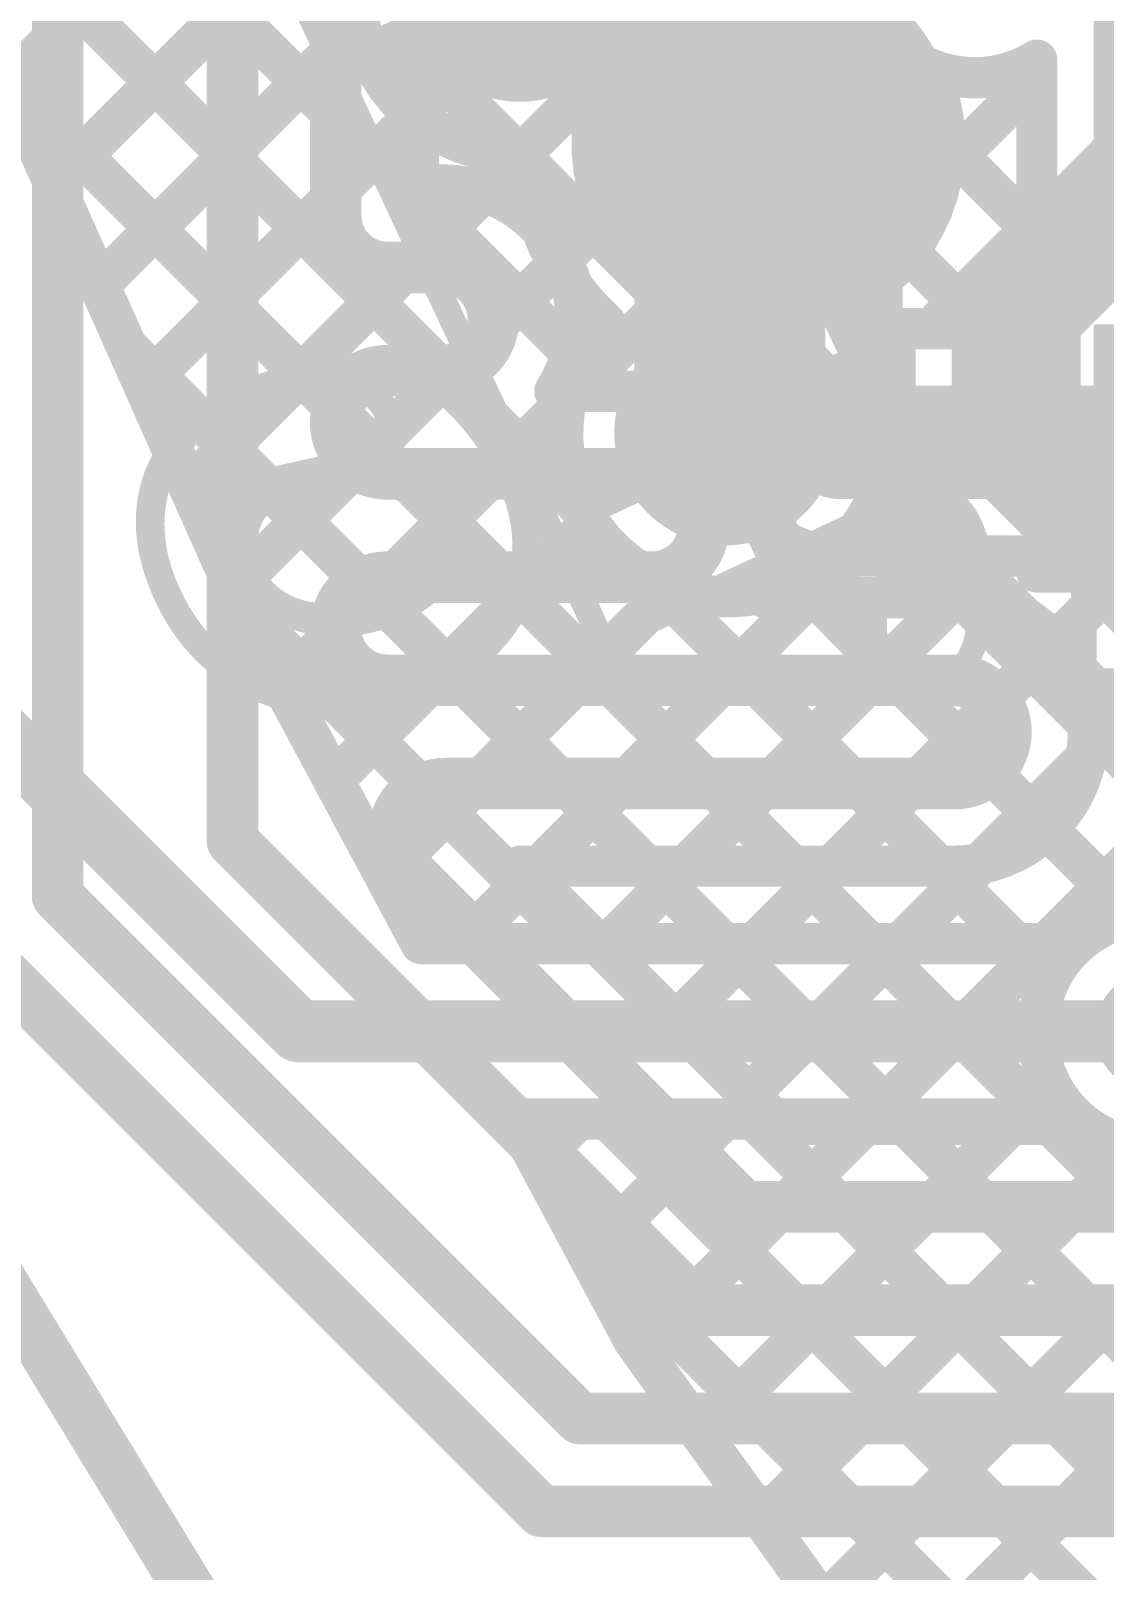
# Model space of a CAD drawing. Header units: millimetres. Extents: x -0.64 to 2.98, y -0.65 to 2.86.
# Drawn here: x -0.3289 to -0.1209, y 0.1916 to 0.4899 of the extents above; entities that cross this region are included whole.
import ezdxf

# ---------------------------------------------------------------- set-up
doc = ezdxf.new("R2010")
doc.units = ezdxf.units.MM
doc.header["$MEASUREMENT"] = 0
for name, color, linetype in [('BottomLayer', 5, 'Continuous'), ('BottomOverlay', 54, 'Continuous'), ('BottomSolder', 6, 'Continuous'), ('Mechanical2', 216, 'Continuous'), ('PadHoleLayer', 156, 'Continuous'), ('TopLayer', 1, 'Continuous'), ('TopOverlay', 2, 'Continuous'), ('TopPaste', 8, 'Continuous'), ('TopSolder', 216, 'Continuous')]:
    doc.layers.add(name, color=color, linetype=linetype)
doc.styles.add('Arial', font='', dxfattribs={"height": 0.2})
doc.styles.get('Arial').set_extended_font_data('Arial')

# ---------------------------------------------------------------- blocks, each defined once
blk = doc.blocks.new('SPM0687LR5H_1_230')
at = {"layer": 'BottomSolder'}
h = blk.add_hatch(color=6, dxfattribs=at)
edge = h.paths.add_edge_path()
edge.add_arc((0, -0.0359448), 0.004, 0, 360)
at = {"layer": 'PadHoleLayer'}
h = blk.add_hatch(color=156, dxfattribs=at)
edge = h.paths.add_edge_path()
edge.add_arc((0, -0.0359448), 0.0201771, 0, 360)
at = {"layer": 'TopLayer'}
h = blk.add_hatch(color=1, dxfattribs=at)
edge = h.paths.add_edge_path()
edge.add_arc((-0.0474016, 0.0670473), 0.0177165, 0, 360)
h = blk.add_hatch(color=1, dxfattribs=at)
edge = h.paths.add_edge_path()
edge.add_arc((0, 0.0670473), 0.0177165, 0, 360)
h = blk.add_hatch(color=1, dxfattribs=at)
edge = h.paths.add_edge_path()
edge.add_arc((0.0474016, 0.0670473), 0.0177165, 0, 360)
h = blk.add_hatch(color=1, dxfattribs=at)
edge = h.paths.add_edge_path()
edge.add_arc((0, -0.0359448), 0.0329921, 0, 360)
h = blk.add_hatch(color=1, dxfattribs=at)
edge = h.paths.add_edge_path()
edge.add_arc((-0.0474016, -0.0670472), 0.0177165, 0, 360)
h = blk.add_hatch(color=1, dxfattribs=at)
edge = h.paths.add_edge_path()
edge.add_arc((0.0474016, -0.0670472), 0.0177165, 0, 360)
at = {"layer": 'TopPaste'}
h = blk.add_hatch(color=8, dxfattribs=at)
edge = h.paths.add_edge_path()
edge.add_arc((-0.0474016, 0.0670473), 0.0177165, 0, 360)
h = blk.add_hatch(color=8, dxfattribs=at)
edge = h.paths.add_edge_path()
edge.add_arc((0, 0.0670473), 0.0177165, 0, 360)
h = blk.add_hatch(color=8, dxfattribs=at)
edge = h.paths.add_edge_path()
edge.add_arc((0.0474016, 0.0670473), 0.0177165, 0, 360)
h = blk.add_hatch(color=8, dxfattribs=at)
edge = h.paths.add_edge_path()
edge.add_arc((-0.0474016, -0.0670472), 0.0177165, 0, 360)
h = blk.add_hatch(color=8, dxfattribs=at)
edge = h.paths.add_edge_path()
edge.add_arc((0.0474016, -0.0670472), 0.0177165, 0, 360)
at = {"layer": 'TopSolder'}
h = blk.add_hatch(color=216, dxfattribs=at)
edge = h.paths.add_edge_path()
edge.add_arc((-0.0474016, 0.0670473), 0.0217165, 0, 360)
h = blk.add_hatch(color=216, dxfattribs=at)
edge = h.paths.add_edge_path()
edge.add_arc((0, 0.0670473), 0.0217165, 0, 360)
h = blk.add_hatch(color=216, dxfattribs=at)
edge = h.paths.add_edge_path()
edge.add_arc((0.0474016, 0.0670473), 0.0217165, 0, 360)
h = blk.add_hatch(color=216, dxfattribs=at)
edge = h.paths.add_edge_path()
edge.add_arc((0, -0.0359448), 0.0369921, 0, 360)
h = blk.add_hatch(color=216, dxfattribs=at)
edge = h.paths.add_edge_path()
edge.add_arc((-0.0474016, -0.0670472), 0.0217165, 0, 360)
h = blk.add_hatch(color=216, dxfattribs=at)
edge = h.paths.add_edge_path()
edge.add_arc((0.0474016, -0.0670472), 0.0217165, 0, 360)
at = {"layer": 'TopOverlay', "const_width": 0.005}
for points in [[(-0.0740157, 0.0959134), (0.0740157, 0.0959133)], [(-0.0740157, -0.1059134), (-0.0740157, 0.0959134)], [(0.0740156, -0.1059134), (0.0740157, 0.0959133)], [(-0.08, 0.07), (-0.085, 0.075)], [(-0.0849999, 0.065), (-0.085, 0.075)], [(-0.0849999, 0.065), (-0.08, 0.07)], [(-0.0740157, -0.1059134), (0.0740156, -0.1059134)]]:
    blk.add_lwpolyline(points, dxfattribs=at)
at = {"layer": 'TopOverlay', "const_width": 0.0025}
for points in [[(-0.0752657, 0.0959134, 1), (-0.0727657, 0.0959134, 1)], [(-0.0752657, 0.0959134, 1), (-0.0727657, 0.0959134, 1)], [(0.0727657, 0.0959133, 1), (0.0752657, 0.0959133, 1)], [(0.0727657, 0.0959133, 1), (0.0752657, 0.0959133, 1)], [(-0.08625, 0.075, 1), (-0.08375, 0.075, 1)], [(-0.08625, 0.075, 1), (-0.08375, 0.075, 1)], [(-0.08125, 0.07, 1), (-0.07875, 0.07, 1)], [(-0.08125, 0.07, 1), (-0.07875, 0.07, 1)], [(-0.0862499, 0.065, 1), (-0.0837499, 0.065, 1)], [(-0.0862499, 0.065, 1), (-0.0837499, 0.065, 1)], [(-0.0752657, -0.1059134, 1), (-0.0727657, -0.1059134, 1)], [(-0.0752657, -0.1059134, 1), (-0.0727657, -0.1059134, 1)], [(0.0727656, -0.1059134, 1), (0.0752656, -0.1059134, 1)], [(0.0727656, -0.1059134, 1), (0.0752656, -0.1059134, 1)]]:
    blk.add_lwpolyline(points, format="xyb", close=True, dxfattribs=at)

msp = doc.modelspace()

# ---------------------------------------------------------------- hatches: boundary and pattern name
at = {"layer": 'BottomLayer'}
for points in [[(-0.123, 0.457), (0.221, 0.457), (0.221, 0.495), (-0.123, 0.495)], [(-0.123, 0.44), (0.128, 0.44), (0.128, 0.48), (-0.123, 0.48)], [(-0.123, 0.396), (0.221, 0.396), (0.221, 0.433), (-0.123, 0.433)]]:
    msp.add_hatch(color=5, dxfattribs=at).paths.add_polyline_path(points)
h = msp.add_hatch(color=5, dxfattribs=at)
edge = h.paths.add_edge_path()
edge.add_arc((-0.111, 0.296), 0.011811, 0, 360)
at = {"layer": 'TopLayer'}
h = msp.add_hatch(color=1, dxfattribs=at)
edge = h.paths.add_edge_path()
edge.add_arc((-0.111, 0.296), 0.011811, 0, 360)

# ---------------------------------------------------------------- linework, layer by layer
at = {"layer": 'BottomLayer'}
for points, const_width in [([(-0.3237278, 0.3221836), (-0.3237278, 0.6882722)], 0.01), ([(-0.2538578, 0.4742087), (-0.0672283, 0.6608382)], 0.008), ([(-0.2898578, 0.332858), (-0.2898578, 0.6329374)], 0.01), ([(-0.2698578, 0.454002), (-0.2698578, 0.5600015)], 0.01), ([(-0.2538578, 0.460002), (-0.2538578, 0.5600015)], 0.008), ([(-0.2538578, 0.5136351), (-0.2185725, 0.4783498)], 0.008), ([(-0.1987535, 0.4953498), (-0.1860001, 0.4680001)], 0.01), ([(-0.2538578, 0.4853508), (-0.208, 0.439493)], 0.008), ([(-0.2411059, 0.4586763), (-0.2166398, 0.4831424)], 0.008), ([(-0.137678, 0.4823082), (-0.134, 0.4786302)], 0.008), ([(-0.134, 0.446), (-0.134, 0.4841474)], 0.008), ([(-0.134, 0.446), (-0.134, 0.4841474)], 0.008), ([(-0.1860001, 0.4680001), (-0.1586504, 0.4807535)], 0.01), ([(-0.1522377, 0.4626916), (-0.134, 0.4809293)], 0.008), ([(-0.186, 0.424), (-0.186, 0.468)], 0.022), ([(-0.2133498, 0.4552467), (-0.1860001, 0.4680001)], 0.01), ([(-0.1518233, 0.4681692), (-0.134, 0.4503459)], 0.008), ([(-0.2259878, 0.4455101), (-0.2172767, 0.4542212)], 0.008), ([(-0.1545324, 0.4321126), (-0.134, 0.452645)], 0.008), ([(-0.1589932, 0.4470548), (-0.144051, 0.4321126)], 0.008), ([(-0.2598578, 0.444002), (-0.2493022, 0.444002)], 0.01), ([(-0.134, 0.4321126), (-0.134, 0.444)], 0.008), ([(-0.134, 0.4321126), (-0.134, 0.444)], 0.008), ([(-0.208, 0.424), (-0.208, 0.4418451)], 0.008), ([(-0.164, 0.4331126), (-0.164, 0.4418452)], 0.008), ([(-0.2232116, 0.420002), (-0.208, 0.4352136)], 0.008), ([(-0.163, 0.4321126), (-0.134, 0.4321126)], 0.008), ([(-0.186, 0.424), (-0.1721126, 0.4101126)], 0.022), ([(-0.2241621, 0.4273708), (-0.2167933, 0.420002)], 0.008), ([(-0.2598578, 0.424002), (-0.2493022, 0.424002)], 0.01), ([(-0.2273933, 0.420002), (-0.2085289, 0.420002)], 0.008), ([(-0.1721126, 0.4101126), (-0.0811382, 0.4101126)], 0.022), ([(-0.2598578, 0.404002), (-0.2085289, 0.404002)], 0.01), ([(-0.1835564, 0.3867651), (-0.1767933, 0.380002)], 0.008), ([(-0.1783587, 0.380002), (-0.1702481, 0.3881126)], 0.008), ([(-0.1721126, 0.3881126), (-0.134, 0.3881126)], 0.008), ([(-0.1566196, 0.3881126), (-0.1484644, 0.3799574)], 0.008), ([(-0.1500744, 0.380002), (-0.1419638, 0.3881126)], 0.008), ([(-0.2598578, 0.384002), (-0.2085289, 0.384002)], 0.01), ([(-0.1672234, 0.2780001), (-0.0602235, 0.385)], 0.008), ([(-0.134, 0.385), (0.2242559, 0.385)], 0.008), ([(-0.1305368, 0.3712553), (-0.1167921, 0.385)], 0.008), ([(-0.1252227, 0.385), (-0.0532227, 0.313)], 0.008), ([(-0.1244647, 0.3490431), (-0.0885078, 0.385)], 0.008), ([(-0.18662, 0.380002), (-0.1499874, 0.380002)], 0.008), ([(-0.2598578, 0.364002), (-0.1499874, 0.364002)], 0.01), ([(-0.124032, 0.355525), (-0.081507, 0.313)], 0.008), ([(-0.2485755, 0.344002), (-0.1499874, 0.344002)], 0.01), ([(-0.2898578, 0.332858), (-0.1989999, 0.2420001)], 0.01), ([(-0.13201, 0.3352187), (-0.1152104, 0.3184191)], 0.008), ([(-0.2556466, 0.3269308), (-0.2556465, 0.3269309)], 0.01), ([(-0.2556465, 0.3269309), (-0.2427171, 0.3140015)], 0.01), ([(-0.2340902, 0.328002), (-0.1499874, 0.328002)], 0.008), ([(-0.2180823, 0.3119941), (-0.2020744, 0.328002)], 0.008), ([(-0.2096462, 0.328002), (-0.1596443, 0.2780001)], 0.008), ([(-0.2039402, 0.2978519), (-0.1737901, 0.328002)], 0.008), ([(-0.189798, 0.2837098), (-0.1450285, 0.3284793)], 0.008), ([(-0.1813619, 0.328002), (-0.13136, 0.2780001)], 0.008), ([(-0.1530776, 0.328002), (-0.1313607, 0.3062851)], 0.008), ([(-0.2313895, 0.3253013), (-0.1840883, 0.2780001)], 0.008), ([(-0.3237278, 0.3221836), (-0.2225443, 0.2210001)], 0.01), ([(-0.3417278, 0.3147278), (-0.2300001, 0.2030001)], 0.01), ([(-0.2427171, 0.3140015), (-0.1907157, 0.2620001)], 0.01), ([(-0.1389391, 0.2780001), (-0.1313148, 0.2856244)], 0.008), ([(-0.1840883, 0.2780001), (-0.1250123, 0.2780001)], 0.008), ([(-0.1907157, 0.2620001), (0.0632843, 0.2620001)], 0.01), ([(-0.1989999, 0.2420001), (0.0550001, 0.2420001)], 0.01), ([(-0.2225443, 0.2210001), (0.0400001, 0.2210001)], 0.01), ([(-0.2300001, 0.2030001), (0.0325443, 0.2030001)], 0.01)]:
    msp.add_lwpolyline(points, dxfattribs=dict(at, const_width=const_width))
for points, const_width in [([(-0.2169752, 0.4535562, -0.7474392215073461), (-0.1678366, 0.4969512)], 0.008), ([(-0.2169752, 0.4535562, -0.7474392215073461), (-0.1678366, 0.4969512)], 0.008), ([(-0.134, 0.4841474, -0.2460553847844434), (-0.1551154, 0.4826365)], 0.008), ([(-0.155025, 0.482444, -0.1095178116832414), (-0.1518229, 0.4680001)], 0.008), ([(-0.155025, 0.482444, -0.1095178116832414), (-0.1518229, 0.4680001)], 0.008), ([(-0.1518229, 0.4680001, -0.2213797622716582), (-0.164, 0.4418452)], 0.008), ([(-0.1518229, 0.4680001, -0.2213797622716582), (-0.164, 0.4418452)], 0.008), ([(-0.2493022, 0.460002, -0.4142135623730951), (-0.2233022, 0.434002)], 0.008), ([(-0.2598578, 0.444002, -0.4142135623730951), (-0.2698578, 0.454002)], 0.01), ([(-0.208, 0.4418451, -0.1092159874011958), (-0.2169752, 0.4535562)], 0.008), ([(-0.208, 0.4418451, -0.1092159874011958), (-0.2169752, 0.4535562)], 0.008), ([(-0.2493022, 0.444002, -0.9999999999999999), (-0.2493022, 0.424002)], 0.01), ([(-0.2233022, 0.434002, -0.1431178875459467), (-0.2273933, 0.420002)], 0.008), ([(-0.2598578, 0.404002, -0.9999999999999999), (-0.2598578, 0.424002)], 0.01), ([(-0.2085289, 0.404002, -0.9999999999999999), (-0.2085289, 0.384002)], 0.01), ([(-0.1827219, 0.3908397, -0.1121372473088241), (-0.18662, 0.380002)], 0.008), ([(-0.1721126, 0.3881126, -0.1264705820772871), (-0.1827219, 0.3908397)], 0.008), ([(-0.1721126, 0.3881126, -0.1264705820772871), (-0.1827219, 0.3908397)], 0.008), ([(-0.2598578, 0.364002, -0.9999999999999999), (-0.2598578, 0.384002)], 0.01), ([(-0.1499874, 0.380002, -0.4142135623730951), (-0.1239874, 0.354002)], 0.008), ([(-0.1499874, 0.364002, -0.9999999999999999), (-0.1499874, 0.344002)], 0.01), ([(-0.1239874, 0.354002, -0.4142135623730951), (-0.1499874, 0.328002)], 0.008), ([(-0.2556465, 0.3269309, -0.668181194901545), (-0.2485755, 0.344002)], 0.01), ([(-0.1250123, 0.2780001, -1.034802311592524), (-0.0957901, 0.313)], 0.008)]:
    msp.add_lwpolyline(points, format="xyb", dxfattribs=dict(at, const_width=const_width))
for points, const_width in [([(-0.2558578, 0.4853508, 1), (-0.2518578, 0.4853508, 1)], 0.004), ([(-0.2186398, 0.4831424, 1), (-0.2146398, 0.4831424, 1)], 0.004), ([(-0.1571154, 0.4826365, 1), (-0.1531154, 0.4826365, 1)], 0.004), ([(-0.157025, 0.482444, 1), (-0.153025, 0.482444, 1)], 0.004), ([(-0.157025, 0.482444, 1), (-0.153025, 0.482444, 1)], 0.004), ([(-0.139678, 0.4823082, 1), (-0.135678, 0.4823082, 1)], 0.004), ([(-0.136, 0.4841474, 1), (-0.132, 0.4841474, 1)], 0.004), ([(-0.136, 0.4841474, 1), (-0.132, 0.4841474, 1)], 0.004), ([(-0.136, 0.4841474, 1), (-0.132, 0.4841474, 1)], 0.004), ([(-0.1611504, 0.4807535, 1), (-0.1561504, 0.4807535, 1)], 0.005), ([(-0.136, 0.4809293, 1), (-0.132, 0.4809293, 1)], 0.004), ([(-0.2205725, 0.4783498, 1), (-0.2165725, 0.4783498, 1)], 0.004), ([(-0.136, 0.4786302, 1), (-0.132, 0.4786302, 1)], 0.004), ([(-0.2558578, 0.4742087, 1), (-0.2518578, 0.4742087, 1)], 0.004), ([(-0.1915, 0.468, 1), (-0.1805, 0.468, 1)], 0.011), ([(-0.1885001, 0.4680001, 1), (-0.1835001, 0.4680001, 1)], 0.005), ([(-0.1885001, 0.4680001, 1), (-0.1835001, 0.4680001, 1)], 0.005), ([(-0.1885001, 0.4680001, 1), (-0.1835001, 0.4680001, 1)], 0.005), ([(-0.1538233, 0.4681692, 1), (-0.1498233, 0.4681692, 1)], 0.004), ([(-0.1538229, 0.4680001, 1), (-0.1498229, 0.4680001, 1)], 0.004), ([(-0.1538229, 0.4680001, 1), (-0.1498229, 0.4680001, 1)], 0.004), ([(-0.1538229, 0.4680001, 1), (-0.1498229, 0.4680001, 1)], 0.004), ([(-0.1538229, 0.4680001, 1), (-0.1498229, 0.4680001, 1)], 0.004), ([(-0.1542377, 0.4626916, 1), (-0.1502377, 0.4626916, 1)], 0.004), ([(-0.2558578, 0.460002, 1), (-0.2518578, 0.460002, 1)], 0.004), ([(-0.2513022, 0.460002, 1), (-0.2473022, 0.460002, 1)], 0.004), ([(-0.2431059, 0.4586763, 1), (-0.2391059, 0.4586763, 1)], 0.004), ([(-0.2158498, 0.4552467, 1), (-0.2108498, 0.4552467, 1)], 0.005), ([(-0.2723578, 0.454002, 1), (-0.2673578, 0.454002, 1)], 0.005), ([(-0.2723578, 0.454002, 1), (-0.2673578, 0.454002, 1)], 0.005), ([(-0.2192767, 0.4542212, 1), (-0.2152767, 0.4542212, 1)], 0.004), ([(-0.2189752, 0.4535562, 1), (-0.2149752, 0.4535562, 1)], 0.004), ([(-0.2189752, 0.4535562, 1), (-0.2149752, 0.4535562, 1)], 0.004), ([(-0.2189752, 0.4535562, 1), (-0.2149752, 0.4535562, 1)], 0.004), ([(-0.2189752, 0.4535562, 1), (-0.2149752, 0.4535562, 1)], 0.004), ([(-0.136, 0.452645, 1), (-0.132, 0.452645, 1)], 0.004), ([(-0.136, 0.4503459, 1), (-0.132, 0.4503459, 1)], 0.004), ([(-0.1609932, 0.4470548, 1), (-0.1569932, 0.4470548, 1)], 0.004), ([(-0.2623578, 0.444002, 1), (-0.2573578, 0.444002, 1)], 0.005), ([(-0.2623578, 0.444002, 1), (-0.2573578, 0.444002, 1)], 0.005), ([(-0.2518022, 0.444002, 1), (-0.2468022, 0.444002, 1)], 0.005), ([(-0.2518022, 0.444002, 1), (-0.2468022, 0.444002, 1)], 0.005), ([(-0.2279878, 0.4455101, 1), (-0.2239878, 0.4455101, 1)], 0.004), ([(-0.136, 0.446, 1), (-0.132, 0.446, 1)], 0.004), ([(-0.136, 0.446, 1), (-0.132, 0.446, 1)], 0.004), ([(-0.136, 0.444, 1), (-0.132, 0.444, 1)], 0.004), ([(-0.136, 0.444, 1), (-0.132, 0.444, 1)], 0.004), ([(-0.21, 0.4418451, 1), (-0.206, 0.4418451, 1)], 0.004), ([(-0.21, 0.4418451, 1), (-0.206, 0.4418451, 1)], 0.004), ([(-0.21, 0.4418451, 1), (-0.206, 0.4418451, 1)], 0.004), ([(-0.166, 0.4418452, 1), (-0.162, 0.4418452, 1)], 0.004), ([(-0.166, 0.4418452, 1), (-0.162, 0.4418452, 1)], 0.004), ([(-0.166, 0.4418452, 1), (-0.162, 0.4418452, 1)], 0.004), ([(-0.21, 0.439493, 1), (-0.206, 0.439493, 1)], 0.004), ([(-0.21, 0.4352136, 1), (-0.206, 0.4352136, 1)], 0.004), ([(-0.2253022, 0.434002, 1), (-0.2213022, 0.434002, 1)], 0.004), ([(-0.2253022, 0.434002, 1), (-0.2213022, 0.434002, 1)], 0.004), ([(-0.166, 0.4331126, 1), (-0.162, 0.4331126, 1)], 0.004), ([(-0.165, 0.4321126, 1), (-0.161, 0.4321126, 1)], 0.004), ([(-0.1565324, 0.4321126, 1), (-0.1525324, 0.4321126, 1)], 0.004), ([(-0.146051, 0.4321126, 1), (-0.142051, 0.4321126, 1)], 0.004), ([(-0.136, 0.4321126, 1), (-0.132, 0.4321126, 1)], 0.004), ([(-0.136, 0.4321126, 1), (-0.132, 0.4321126, 1)], 0.004), ([(-0.136, 0.4321126, 1), (-0.132, 0.4321126, 1)], 0.004), ([(-0.1915, 0.424, 1), (-0.1805, 0.424, 1)], 0.011), ([(-0.1915, 0.424, 1), (-0.1805, 0.424, 1)], 0.011), ([(-0.2261621, 0.4273708, 1), (-0.2221621, 0.4273708, 1)], 0.004), ([(-0.2623578, 0.424002, 1), (-0.2573578, 0.424002, 1)], 0.005), ([(-0.2623578, 0.424002, 1), (-0.2573578, 0.424002, 1)], 0.005), ([(-0.2518022, 0.424002, 1), (-0.2468022, 0.424002, 1)], 0.005), ([(-0.2518022, 0.424002, 1), (-0.2468022, 0.424002, 1)], 0.005), ([(-0.21, 0.424, 1), (-0.206, 0.424, 1)], 0.004), ([(-0.2293933, 0.420002, 1), (-0.2253933, 0.420002, 1)], 0.004), ([(-0.2293933, 0.420002, 1), (-0.2253933, 0.420002, 1)], 0.004), ([(-0.2252116, 0.420002, 1), (-0.2212116, 0.420002, 1)], 0.004), ([(-0.2187933, 0.420002, 1), (-0.2147933, 0.420002, 1)], 0.004), ([(-0.2105289, 0.420002, 1), (-0.2065289, 0.420002, 1)], 0.004), ([(-0.1776126, 0.4101126, 1), (-0.1666126, 0.4101126, 1)], 0.011), ([(-0.1776126, 0.4101126, 1), (-0.1666126, 0.4101126, 1)], 0.011), ([(-0.2623578, 0.404002, 1), (-0.2573578, 0.404002, 1)], 0.005), ([(-0.2623578, 0.404002, 1), (-0.2573578, 0.404002, 1)], 0.005), ([(-0.2110289, 0.404002, 1), (-0.2060289, 0.404002, 1)], 0.005), ([(-0.2110289, 0.404002, 1), (-0.2060289, 0.404002, 1)], 0.005), ([(-0.1847219, 0.3908397, 1), (-0.1807219, 0.3908397, 1)], 0.004), ([(-0.1847219, 0.3908397, 1), (-0.1807219, 0.3908397, 1)], 0.004), ([(-0.1847219, 0.3908397, 1), (-0.1807219, 0.3908397, 1)], 0.004), ([(-0.1855564, 0.3867651, 1), (-0.1815564, 0.3867651, 1)], 0.004), ([(-0.1741126, 0.3881126, 1), (-0.1701126, 0.3881126, 1)], 0.004), ([(-0.1741126, 0.3881126, 1), (-0.1701126, 0.3881126, 1)], 0.004), ([(-0.1741126, 0.3881126, 1), (-0.1701126, 0.3881126, 1)], 0.004), ([(-0.1722481, 0.3881126, 1), (-0.1682481, 0.3881126, 1)], 0.004), ([(-0.1586196, 0.3881126, 1), (-0.1546196, 0.3881126, 1)], 0.004), ([(-0.1439638, 0.3881126, 1), (-0.1399638, 0.3881126, 1)], 0.004), ([(-0.136, 0.3881126, 1), (-0.132, 0.3881126, 1)], 0.004), ([(-0.2623578, 0.384002, 1), (-0.2573578, 0.384002, 1)], 0.005), ([(-0.2623578, 0.384002, 1), (-0.2573578, 0.384002, 1)], 0.005), ([(-0.2110289, 0.384002, 1), (-0.2060289, 0.384002, 1)], 0.005), ([(-0.2110289, 0.384002, 1), (-0.2060289, 0.384002, 1)], 0.005), ([(-0.136, 0.385, 1), (-0.132, 0.385, 1)], 0.004), ([(-0.1272227, 0.385, 1), (-0.1232227, 0.385, 1)], 0.004), ([(-0.18862, 0.380002, 1), (-0.18462, 0.380002, 1)], 0.004), ([(-0.18862, 0.380002, 1), (-0.18462, 0.380002, 1)], 0.004), ([(-0.1803587, 0.380002, 1), (-0.1763587, 0.380002, 1)], 0.004), ([(-0.1787933, 0.380002, 1), (-0.1747933, 0.380002, 1)], 0.004), ([(-0.1520744, 0.380002, 1), (-0.1480744, 0.380002, 1)], 0.004), ([(-0.1519874, 0.380002, 1), (-0.1479874, 0.380002, 1)], 0.004), ([(-0.1519874, 0.380002, 1), (-0.1479874, 0.380002, 1)], 0.004), ([(-0.1504644, 0.3799574, 1), (-0.1464644, 0.3799574, 1)], 0.004), ([(-0.1325368, 0.3712553, 1), (-0.1285368, 0.3712553, 1)], 0.004), ([(-0.2623578, 0.364002, 1), (-0.2573578, 0.364002, 1)], 0.005), ([(-0.2623578, 0.364002, 1), (-0.2573578, 0.364002, 1)], 0.005), ([(-0.1524874, 0.364002, 1), (-0.1474874, 0.364002, 1)], 0.005), ([(-0.1524874, 0.364002, 1), (-0.1474874, 0.364002, 1)], 0.005), ([(-0.126032, 0.355525, 1), (-0.122032, 0.355525, 1)], 0.004), ([(-0.1259874, 0.354002, 1), (-0.1219874, 0.354002, 1)], 0.004), ([(-0.1259874, 0.354002, 1), (-0.1219874, 0.354002, 1)], 0.004), ([(-0.1264647, 0.3490431, 1), (-0.1224647, 0.3490431, 1)], 0.004), ([(-0.2510755, 0.344002, 1), (-0.2460755, 0.344002, 1)], 0.005), ([(-0.2510755, 0.344002, 1), (-0.2460755, 0.344002, 1)], 0.005), ([(-0.1524874, 0.344002, 1), (-0.1474874, 0.344002, 1)], 0.005), ([(-0.1524874, 0.344002, 1), (-0.1474874, 0.344002, 1)], 0.005), ([(-0.2923578, 0.332858, 1), (-0.2873578, 0.332858, 1)], 0.005), ([(-0.2923578, 0.332858, 1), (-0.2873578, 0.332858, 1)], 0.005), ([(-0.13401, 0.3352187, 1), (-0.13001, 0.3352187, 1)], 0.004), ([(-0.2581466, 0.3269308, 1), (-0.2531466, 0.3269308, 1)], 0.005), ([(-0.2581465, 0.3269309, 1), (-0.2531465, 0.3269309, 1)], 0.005), ([(-0.2581465, 0.3269309, 1), (-0.2531465, 0.3269309, 1)], 0.005), ([(-0.2581465, 0.3269309, 1), (-0.2531465, 0.3269309, 1)], 0.005), ([(-0.2360902, 0.328002, 1), (-0.2320902, 0.328002, 1)], 0.004), ([(-0.2116462, 0.328002, 1), (-0.2076462, 0.328002, 1)], 0.004), ([(-0.2040744, 0.328002, 1), (-0.2000744, 0.328002, 1)], 0.004), ([(-0.1833619, 0.328002, 1), (-0.1793619, 0.328002, 1)], 0.004), ([(-0.1757901, 0.328002, 1), (-0.1717901, 0.328002, 1)], 0.004), ([(-0.1550776, 0.328002, 1), (-0.1510776, 0.328002, 1)], 0.004), ([(-0.1519874, 0.328002, 1), (-0.1479874, 0.328002, 1)], 0.004), ([(-0.1519874, 0.328002, 1), (-0.1479874, 0.328002, 1)], 0.004), ([(-0.1470285, 0.3284793, 1), (-0.1430285, 0.3284793, 1)], 0.004), ([(-0.2333895, 0.3253013, 1), (-0.2293895, 0.3253013, 1)], 0.004), ([(-0.3262278, 0.3221836, 1), (-0.3212278, 0.3221836, 1)], 0.005), ([(-0.3262278, 0.3221836, 1), (-0.3212278, 0.3221836, 1)], 0.005), ([(-0.2452171, 0.3140015, 1), (-0.2402171, 0.3140015, 1)], 0.005), ([(-0.2452171, 0.3140015, 1), (-0.2402171, 0.3140015, 1)], 0.005), ([(-0.2200823, 0.3119941, 1), (-0.2160823, 0.3119941, 1)], 0.004), ([(-0.1333607, 0.3062851, 1), (-0.1293607, 0.3062851, 1)], 0.004), ([(-0.2059402, 0.2978519, 1), (-0.2019402, 0.2978519, 1)], 0.004), ([(-0.1333148, 0.2856244, 1), (-0.1293148, 0.2856244, 1)], 0.004), ([(-0.191798, 0.2837098, 1), (-0.187798, 0.2837098, 1)], 0.004), ([(-0.1860883, 0.2780001, 1), (-0.1820883, 0.2780001, 1)], 0.004), ([(-0.1860883, 0.2780001, 1), (-0.1820883, 0.2780001, 1)], 0.004), ([(-0.1692234, 0.2780001, 1), (-0.1652234, 0.2780001, 1)], 0.004), ([(-0.1616443, 0.2780001, 1), (-0.1576443, 0.2780001, 1)], 0.004), ([(-0.1409391, 0.2780001, 1), (-0.1369391, 0.2780001, 1)], 0.004), ([(-0.13336, 0.2780001, 1), (-0.12936, 0.2780001, 1)], 0.004), ([(-0.1270123, 0.2780001, 1), (-0.1230123, 0.2780001, 1)], 0.004), ([(-0.1270123, 0.2780001, 1), (-0.1230123, 0.2780001, 1)], 0.004), ([(-0.1932157, 0.2620001, 1), (-0.1882157, 0.2620001, 1)], 0.005), ([(-0.1932157, 0.2620001, 1), (-0.1882157, 0.2620001, 1)], 0.005), ([(-0.2014999, 0.2420001, 1), (-0.1964999, 0.2420001, 1)], 0.005), ([(-0.2014999, 0.2420001, 1), (-0.1964999, 0.2420001, 1)], 0.005), ([(-0.2250443, 0.2210001, 1), (-0.2200443, 0.2210001, 1)], 0.005), ([(-0.2250443, 0.2210001, 1), (-0.2200443, 0.2210001, 1)], 0.005), ([(-0.2325001, 0.2030001, 1), (-0.2275001, 0.2030001, 1)], 0.005), ([(-0.2325001, 0.2030001, 1), (-0.2275001, 0.2030001, 1)], 0.005)]:
    msp.add_lwpolyline(points, format="xyb", close=True, dxfattribs=dict(at, const_width=const_width))
at = {"layer": 'Mechanical2', "const_width": 0.01}
msp.add_lwpolyline([(1.7578269, 2.8091652, -6.230382161824239), (0.6489649, 2.810288)], format="xyb", dxfattribs=at)
at = {"layer": 'TopLayer'}
for points, const_width in [([(-0.3331406, 0.4797788), (-0.0705, 0.7424194)], 0.008), ([(-0.3244213, 0.4602138), (-0.0705, 0.7141351)], 0.008), ([(-0.3747654, 0.5779741), (-0.2226386, 0.4258473)], 0.008), ([(-0.368, 0.558), (-0.286, 0.374)], 0.008), ([(-0.3558804, 0.5308048), (-0.222248, 0.3971724)], 0.008), ([(-0.2041693, 0.5069642), (-0.1860001, 0.4680001)], 0.01), ([(-0.234221, 0.497816), (-0.2342208, 0.497816)], 0.022), ([(-0.2342208, 0.497816), (-0.2044048, 0.468)], 0.022), ([(-0.2593409, 0.4861026), (-0.2342212, 0.4978161)], 0.01), ([(-0.3157021, 0.4406487), (-0.2652243, 0.4911265)], 0.008), ([(-0.333142, 0.4797821), (-0.1663599, 0.313)], 0.008), ([(-0.138, 0.436), (-0.105434, 0.468566)], 0.025), ([(-0.3069829, 0.4210836), (-0.2545748, 0.4734917)], 0.008), ([(-0.2044048, 0.468), (-0.186, 0.468)], 0.022), ([(-0.1941555, 0.4598445), (-0.186, 0.468)], 0.022), ([(-0.2249642, 0.4498309), (-0.1860001, 0.4680001)], 0.01), ([(-0.1860001, 0.4680001), (-0.1678309, 0.429036)], 0.01), ([(-0.2982637, 0.4015185), (-0.233678, 0.4661042)], 0.008), ([(-0.1941555, 0.4118952), (-0.1941555, 0.4598445)], 0.022), ([(-0.2895445, 0.3819534), (-0.226805, 0.4446929)], 0.008), ([(-0.138, 0.411), (-0.138, 0.436)], 0.025), ([(-0.3104037, 0.4287595), (-0.1946442, 0.313)], 0.008), ([(-0.1615, 0.411), (-0.1615, 0.4279001)], 0.008), ([(-0.1941556, 0.4118952), (-0.1690359, 0.4236087)], 0.01), ([(-0.165315, 0.4250923), (-0.1615, 0.4212773)], 0.008), ([(-0.2801406, 0.363073), (-0.225295, 0.4179186)], 0.008), ([(-0.138, 0.411), (0.278, -0.005)], 0.025), ([(-0.2192753, 0.4001817), (-0.1941556, 0.4118952)], 0.01), ([(-0.1941556, 0.4118952), (-0.1824421, 0.3867755)], 0.01), ([(-0.2453607, 0.313), (-0.1586246, 0.3997361)], 0.008), ([(-0.1659322, 0.3974252), (0.2550554, -0.0235624)], 0.008), ([(-0.2702678, 0.3446615), (-0.2205781, 0.3943512)], 0.008), ([(-0.1545994, 0.3943654), (0.2578877, -0.0181217)], 0.008), ([(-0.3690125, 0.3879875), (-0.277025, 0.296)], 0.012), ([(-0.2170764, 0.313), (-0.1451552, 0.3849212)], 0.008), ([(-0.2088784, 0.3838028), (-0.1380756, 0.313)], 0.008), ([(-0.260395, 0.32625), (-0.2046721, 0.3819729)], 0.008), ([(-0.1802035, 0.3834122), (-0.1152104, 0.3184191)], 0.008), ([(-0.2876653, 0.3777368), (-0.2229285, 0.313)], 0.008), ([(-0.286, 0.374), (-0.2532899, 0.313)], 0.008), ([(-0.1887921, 0.313), (-0.1310131, 0.370779)], 0.008), ([(-0.1605078, 0.313), (-0.1168709, 0.3566369)], 0.008), ([(-0.1322235, 0.313), (-0.1027288, 0.3424947)], 0.008), ([(-0.2556915, 0.3174787), (-0.2512128, 0.313)], 0.008), ([(-0.2532899, 0.313), (-0.1262099, 0.313)], 0.008), ([(-0.277025, 0.296), (-0.111, 0.296)], 0.012), ([(-0.1753446, 0.185026), (-0.0603023, 0.3000683)], 0.008), ([(-0.1635132, 0.1685731), (-0.0461602, 0.2859261)], 0.008), ([(-0.235058, 0.279), (-0.1262099, 0.279)], 0.008), ([(-0.235058, 0.279), (-0.212, 0.236)], 0.008), ([(-0.2307765, 0.2710156), (-0.2227921, 0.279)], 0.008), ([(-0.2209037, 0.2526041), (-0.1945078, 0.279)], 0.008), ([(-0.2172128, 0.279), (-0.0423546, 0.1041418)], 0.008), ([(-0.2108386, 0.2343849), (-0.1662235, 0.279)], 0.008), ([(-0.1990072, 0.217932), (-0.1379392, 0.279)], 0.008), ([(-0.1889285, 0.279), (-0.0204737, 0.1105452)], 0.008), ([(-0.1606442, 0.279), (0.006096, 0.1122598)], 0.008), ([(-0.1323599, 0.279), (0.0425974, 0.1040427)], 0.008), ([(-0.1871759, 0.201479), (-0.1150953, 0.2735596)], 0.008), ([(-0.2229878, 0.2564907), (-0.0609602, 0.0944631)], 0.008), ([(-0.212, 0.236), (-0.0903773, 0.0668684)], 0.008)]:
    msp.add_lwpolyline(points, dxfattribs=dict(at, const_width=const_width))
at = {"layer": 'TopLayer', "const_width": 0.008}
for points in [[(-0.2629662, 0.4844121, -0.9999999999999999), (-0.2054762, 0.5112201)], [(-0.2336226, 0.4661052, -0.2966004442387086), (-0.2629662, 0.4844121)], [(-0.2285895, 0.4481403, -0.09554901663669522), (-0.2329205, 0.4654031)], [(-0.2176186, 0.4332361, -0.09942961869686359), (-0.2285895, 0.4481403)], [(-0.2229006, 0.3984912, -0.3023375513105415), (-0.2176186, 0.433236)], [(-0.1654106, 0.4252992, -0.1095178116832414), (-0.162439, 0.4118952)], [(-0.162439, 0.4118952, -0.8025848516715693), (-0.2229006, 0.3984912)], [(-0.1545994, 0.3943654, -0.1991881979975635), (-0.1615, 0.411)], [(-0.154617, 0.394383, -0.198912367379658), (-0.1615, 0.411)], [(-0.1262099, 0.313, -0.6482855780951129), (-0.088189, 0.296)], [(-0.088189, 0.296, -0.6482855780951129), (-0.1262099, 0.279)]]:
    msp.add_lwpolyline(points, format="xyb", dxfattribs=at)
at = {"layer": 'TopLayer'}
for points, const_width in [([(-0.239721, 0.497816, 1), (-0.228721, 0.497816, 1)], 0.011), ([(-0.2397208, 0.497816, 1), (-0.2287208, 0.497816, 1)], 0.011), ([(-0.2397208, 0.497816, 1), (-0.2287208, 0.497816, 1)], 0.011), ([(-0.2672243, 0.4911265, 1), (-0.2632243, 0.4911265, 1)], 0.004), ([(-0.2618409, 0.4861026, 1), (-0.2568409, 0.4861026, 1)], 0.005), ([(-0.2649662, 0.4844121, 1), (-0.2609662, 0.4844121, 1)], 0.004), ([(-0.2649662, 0.4844121, 1), (-0.2609662, 0.4844121, 1)], 0.004), ([(-0.2565748, 0.4734917, 1), (-0.2525748, 0.4734917, 1)], 0.004), ([(-0.2099048, 0.468, 1), (-0.1989048, 0.468, 1)], 0.011), ([(-0.2099048, 0.468, 1), (-0.1989048, 0.468, 1)], 0.011), ([(-0.1915, 0.468, 1), (-0.1805, 0.468, 1)], 0.011), ([(-0.1915, 0.468, 1), (-0.1805, 0.468, 1)], 0.011), ([(-0.1885001, 0.4680001, 1), (-0.1835001, 0.4680001, 1)], 0.005), ([(-0.1885001, 0.4680001, 1), (-0.1835001, 0.4680001, 1)], 0.005), ([(-0.1885001, 0.4680001, 1), (-0.1835001, 0.4680001, 1)], 0.005), ([(-0.235678, 0.4661042, 1), (-0.231678, 0.4661042, 1)], 0.004), ([(-0.2356226, 0.4661052, 1), (-0.2316226, 0.4661052, 1)], 0.004), ([(-0.2349205, 0.4654031, 1), (-0.2309205, 0.4654031, 1)], 0.004), ([(-0.1996555, 0.4598445, 1), (-0.1886555, 0.4598445, 1)], 0.011), ([(-0.1996555, 0.4598445, 1), (-0.1886555, 0.4598445, 1)], 0.011), ([(-0.3264213, 0.4602138, 1), (-0.3224213, 0.4602138, 1)], 0.004), ([(-0.2274642, 0.4498309, 1), (-0.2224642, 0.4498309, 1)], 0.005), ([(-0.2305895, 0.4481403, 1), (-0.2265895, 0.4481403, 1)], 0.004), ([(-0.2305895, 0.4481403, 1), (-0.2265895, 0.4481403, 1)], 0.004), ([(-0.228805, 0.4446929, 1), (-0.224805, 0.4446929, 1)], 0.004), ([(-0.14425, 0.436, 1), (-0.13175, 0.436, 1)], 0.0125), ([(-0.14425, 0.436, 1), (-0.13175, 0.436, 1)], 0.0125), ([(-0.3177021, 0.4406487, 1), (-0.3137021, 0.4406487, 1)], 0.004), ([(-0.2196186, 0.4332361, 1), (-0.2156186, 0.4332361, 1)], 0.004), ([(-0.2196186, 0.433236, 1), (-0.2156186, 0.433236, 1)], 0.004), ([(-0.3124037, 0.4287595, 1), (-0.3084037, 0.4287595, 1)], 0.004), ([(-0.1703309, 0.429036, 1), (-0.1653309, 0.429036, 1)], 0.005), ([(-0.2246386, 0.4258473, 1), (-0.2206386, 0.4258473, 1)], 0.004), ([(-0.1635, 0.4279001, 1), (-0.1595, 0.4279001, 1)], 0.004), ([(-0.1715359, 0.4236087, 1), (-0.1665359, 0.4236087, 1)], 0.005), ([(-0.1674106, 0.4252992, 1), (-0.1634106, 0.4252992, 1)], 0.004), ([(-0.167315, 0.4250923, 1), (-0.163315, 0.4250923, 1)], 0.004), ([(-0.3089829, 0.4210836, 1), (-0.3049829, 0.4210836, 1)], 0.004), ([(-0.1635, 0.4212773, 1), (-0.1595, 0.4212773, 1)], 0.004), ([(-0.227295, 0.4179186, 1), (-0.223295, 0.4179186, 1)], 0.004), ([(-0.1996555, 0.4118952, 1), (-0.1886555, 0.4118952, 1)], 0.011), ([(-0.14425, 0.411, 1), (-0.13175, 0.411, 1)], 0.0125), ([(-0.14425, 0.411, 1), (-0.13175, 0.411, 1)], 0.0125), ([(-0.1966556, 0.4118952, 1), (-0.1916556, 0.4118952, 1)], 0.005), ([(-0.1966556, 0.4118952, 1), (-0.1916556, 0.4118952, 1)], 0.005), ([(-0.1966556, 0.4118952, 1), (-0.1916556, 0.4118952, 1)], 0.005), ([(-0.164439, 0.4118952, 1), (-0.160439, 0.4118952, 1)], 0.004), ([(-0.164439, 0.4118952, 1), (-0.160439, 0.4118952, 1)], 0.004), ([(-0.1635, 0.411, 1), (-0.1595, 0.411, 1)], 0.004), ([(-0.1635, 0.411, 1), (-0.1595, 0.411, 1)], 0.004), ([(-0.1635, 0.411, 1), (-0.1595, 0.411, 1)], 0.004), ([(-0.3002637, 0.4015185, 1), (-0.2962637, 0.4015185, 1)], 0.004), ([(-0.2217753, 0.4001817, 1), (-0.2167753, 0.4001817, 1)], 0.005), ([(-0.1606246, 0.3997361, 1), (-0.1566246, 0.3997361, 1)], 0.004), ([(-0.2249006, 0.3984912, 1), (-0.2209006, 0.3984912, 1)], 0.004), ([(-0.2249006, 0.3984912, 1), (-0.2209006, 0.3984912, 1)], 0.004), ([(-0.224248, 0.3971724, 1), (-0.220248, 0.3971724, 1)], 0.004), ([(-0.1679322, 0.3974252, 1), (-0.1639322, 0.3974252, 1)], 0.004), ([(-0.2225781, 0.3943512, 1), (-0.2185781, 0.3943512, 1)], 0.004), ([(-0.156617, 0.394383, 1), (-0.152617, 0.394383, 1)], 0.004), ([(-0.1565994, 0.3943654, 1), (-0.1525994, 0.3943654, 1)], 0.004), ([(-0.1565994, 0.3943654, 1), (-0.1525994, 0.3943654, 1)], 0.004), ([(-0.1849421, 0.3867755, 1), (-0.1799421, 0.3867755, 1)], 0.005), ([(-0.2108784, 0.3838028, 1), (-0.2068784, 0.3838028, 1)], 0.004), ([(-0.1471552, 0.3849212, 1), (-0.1431552, 0.3849212, 1)], 0.004), ([(-0.2915445, 0.3819534, 1), (-0.2875445, 0.3819534, 1)], 0.004), ([(-0.2066721, 0.3819729, 1), (-0.2026721, 0.3819729, 1)], 0.004), ([(-0.1822035, 0.3834122, 1), (-0.1782035, 0.3834122, 1)], 0.004), ([(-0.2896653, 0.3777368, 1), (-0.2856653, 0.3777368, 1)], 0.004), ([(-0.288, 0.374, 1), (-0.284, 0.374, 1)], 0.004), ([(-0.288, 0.374, 1), (-0.284, 0.374, 1)], 0.004), ([(-0.1330131, 0.370779, 1), (-0.1290131, 0.370779, 1)], 0.004), ([(-0.2821406, 0.363073, 1), (-0.2781406, 0.363073, 1)], 0.004), ([(-0.2722678, 0.3446615, 1), (-0.2682678, 0.3446615, 1)], 0.004), ([(-0.262395, 0.32625, 1), (-0.258395, 0.32625, 1)], 0.004), ([(-0.2576915, 0.3174787, 1), (-0.2536915, 0.3174787, 1)], 0.004), ([(-0.2552899, 0.313, 1), (-0.2512899, 0.313, 1)], 0.004), ([(-0.2552899, 0.313, 1), (-0.2512899, 0.313, 1)], 0.004), ([(-0.2532128, 0.313, 1), (-0.2492128, 0.313, 1)], 0.004), ([(-0.2473607, 0.313, 1), (-0.2433607, 0.313, 1)], 0.004), ([(-0.2249285, 0.313, 1), (-0.2209285, 0.313, 1)], 0.004), ([(-0.2190764, 0.313, 1), (-0.2150764, 0.313, 1)], 0.004), ([(-0.1966442, 0.313, 1), (-0.1926442, 0.313, 1)], 0.004), ([(-0.1907921, 0.313, 1), (-0.1867921, 0.313, 1)], 0.004), ([(-0.1683599, 0.313, 1), (-0.1643599, 0.313, 1)], 0.004), ([(-0.1625078, 0.313, 1), (-0.1585078, 0.313, 1)], 0.004), ([(-0.1400756, 0.313, 1), (-0.1360756, 0.313, 1)], 0.004), ([(-0.1342235, 0.313, 1), (-0.1302235, 0.313, 1)], 0.004), ([(-0.1282099, 0.313, 1), (-0.1242099, 0.313, 1)], 0.004), ([(-0.1282099, 0.313, 1), (-0.1242099, 0.313, 1)], 0.004), ([(-0.280025, 0.296, 1), (-0.274025, 0.296, 1)], 0.006), ([(-0.280025, 0.296, 1), (-0.274025, 0.296, 1)], 0.006), ([(-0.237058, 0.279, 1), (-0.233058, 0.279, 1)], 0.004), ([(-0.237058, 0.279, 1), (-0.233058, 0.279, 1)], 0.004), ([(-0.2247921, 0.279, 1), (-0.2207921, 0.279, 1)], 0.004), ([(-0.2192128, 0.279, 1), (-0.2152128, 0.279, 1)], 0.004), ([(-0.1965078, 0.279, 1), (-0.1925078, 0.279, 1)], 0.004), ([(-0.1909285, 0.279, 1), (-0.1869285, 0.279, 1)], 0.004), ([(-0.1682235, 0.279, 1), (-0.1642235, 0.279, 1)], 0.004), ([(-0.1626442, 0.279, 1), (-0.1586442, 0.279, 1)], 0.004), ([(-0.1399392, 0.279, 1), (-0.1359392, 0.279, 1)], 0.004), ([(-0.1343599, 0.279, 1), (-0.1303599, 0.279, 1)], 0.004), ([(-0.1282099, 0.279, 1), (-0.1242099, 0.279, 1)], 0.004), ([(-0.1282099, 0.279, 1), (-0.1242099, 0.279, 1)], 0.004), ([(-0.2327765, 0.2710156, 1), (-0.2287765, 0.2710156, 1)], 0.004), ([(-0.2249878, 0.2564907, 1), (-0.2209878, 0.2564907, 1)], 0.004), ([(-0.2229037, 0.2526041, 1), (-0.2189037, 0.2526041, 1)], 0.004), ([(-0.214, 0.236, 1), (-0.21, 0.236, 1)], 0.004), ([(-0.214, 0.236, 1), (-0.21, 0.236, 1)], 0.004), ([(-0.2128386, 0.2343849, 1), (-0.2088386, 0.2343849, 1)], 0.004), ([(-0.2010072, 0.217932, 1), (-0.1970072, 0.217932, 1)], 0.004), ([(-0.1891759, 0.201479, 1), (-0.1851759, 0.201479, 1)], 0.004)]:
    msp.add_lwpolyline(points, format="xyb", close=True, dxfattribs=dict(at, const_width=const_width))

# ---------------------------------------------------------------- block references
at = {"rotation": 295}
msp.add_blockref('SPM0687LR5H_1_230', (-0.153423, 0.483191), dxfattribs=at)

# ---------------------------------------------------------------- texts
at = {"layer": 'BottomOverlay', "style": 'Arial', "text_generation_flag": 2}
msp.add_text('C16', height=0.04, dxfattribs=at).set_placement((-0.0680162, 0.3620065))
at = {"layer": 'TopOverlay', "style": 'Arial'}
msp.add_text('@', height=0.06, rotation=115, dxfattribs=at).set_placement((-0.2280871, 0.3642894))

doc.saveas('drawing.dxf')
